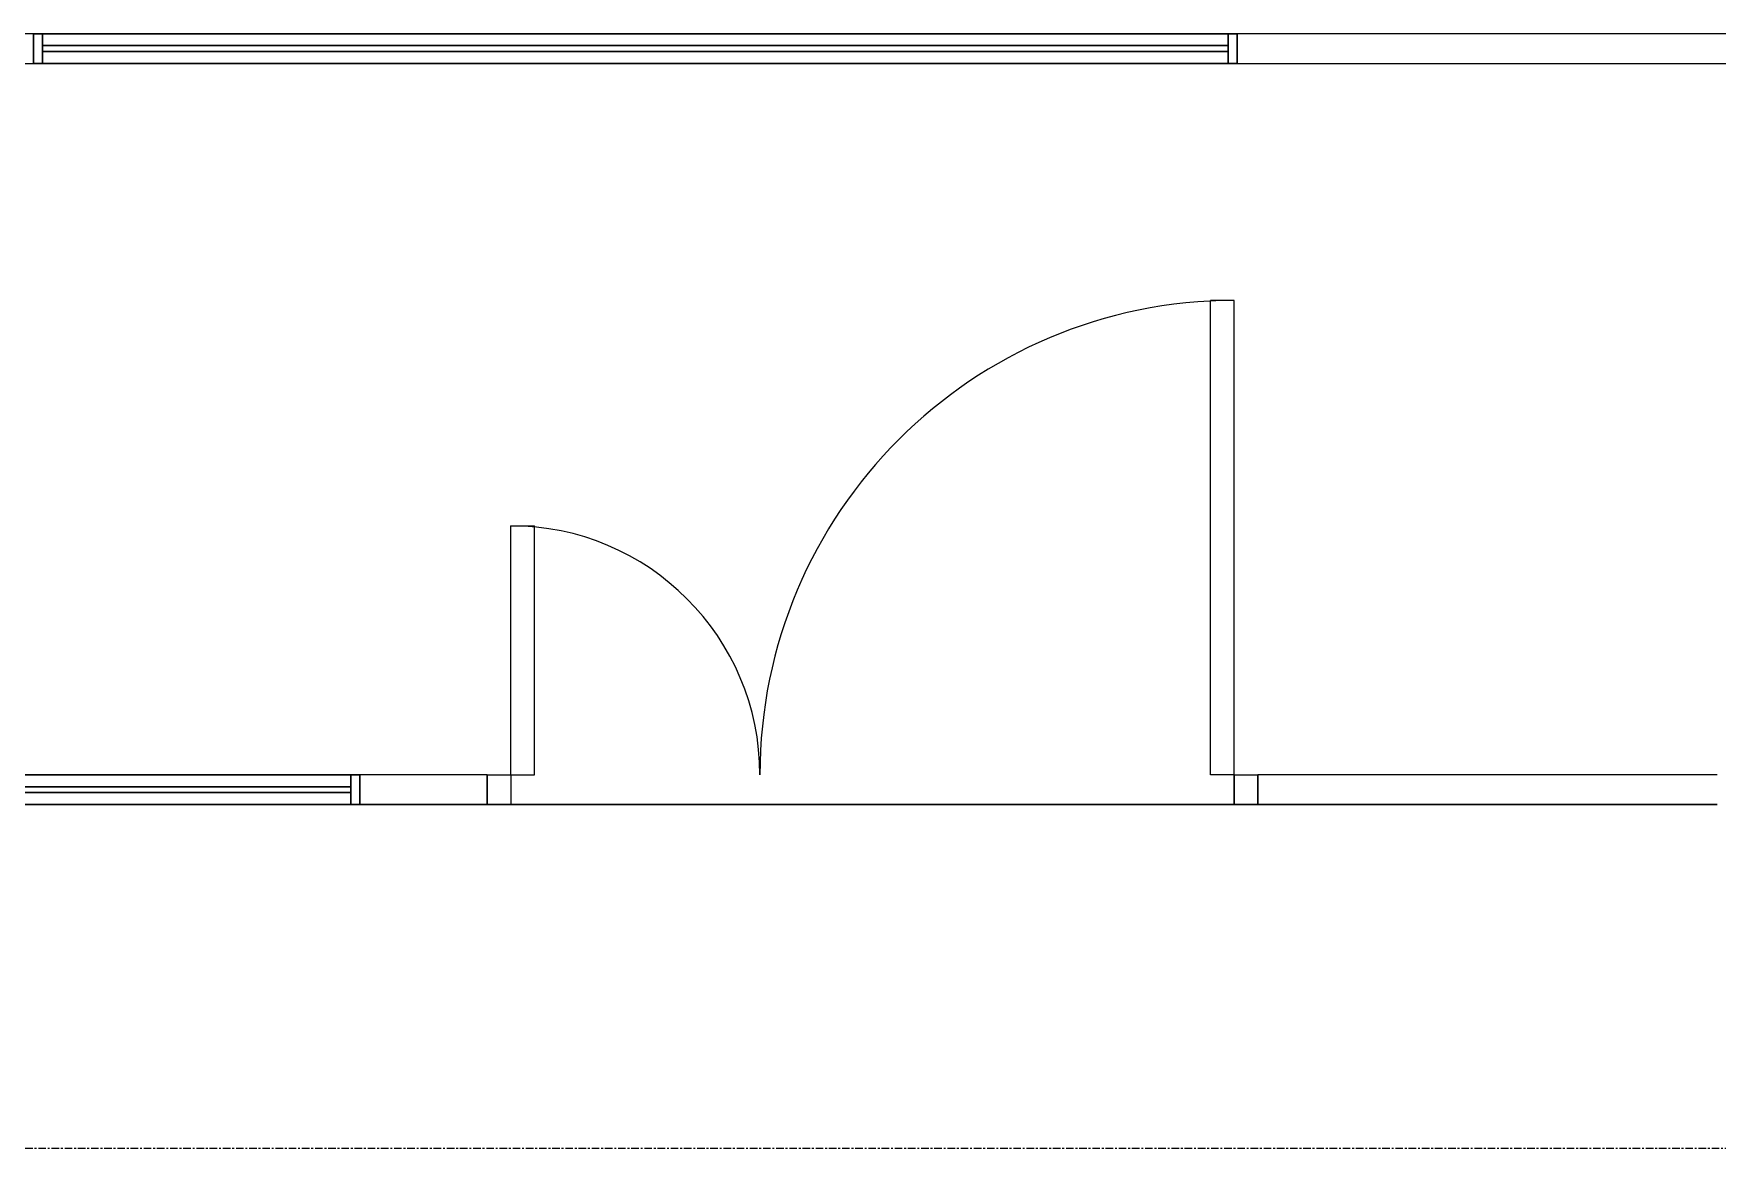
# Model space of a CAD drawing. Header units: millimetres. Extents: x -22227 to 20164, y 15335 to 61747.
# Drawn here: x -3489 to -649, y 44437 to 46317 of the extents above; entities that cross this region are included whole.
import ezdxf

# ---------------------------------------------------------------- set-up
doc = ezdxf.new("R2010")
doc.units = ezdxf.units.MM
doc.linetypes.add('Grid Line', pattern=[22.225, 12.7, -3.175, 3.175, -3.175])
for name, color, linetype, lineweight in [('A-DETL-GENF', 7, 'Continuous', 5), ('A-WALL', 7, 'Continuous', 9), ('S-GRID', 7, 'Continuous', 9)]:
    doc.layers.add(name, color=color, linetype=linetype, lineweight=lineweight)
for name, color, linetype, lineweight, true_color in [('A-DOOR', 5, 'Continuous', 9, 0x0000ff), ('A-FLOR', 7, 'Continuous', 9, 0x007f00), ('A-GLAZ', 7, 'Continuous', 9, 0x00007f)]:
    doc.layers.add(name, color=color, linetype=linetype, lineweight=lineweight, true_color=true_color)

# ---------------------------------------------------------------- blocks, each defined once
blk = doc.blocks.new('Cư_a đôi ca_nh lê_ch - _D2 _1300x2200__TrongNha-1164139-MẶT BẰNG BỐ TRÍ THIẾT BỊ')
at = {"layer": 'A-DETL-GENF', "color": 253, "lineweight": 9, "true_color": 0xaaaaaa}
for p, q in [((-785, -25), (-745, -25)), ((-785, -25), (-785, -825)), ((-745, -25), (-745, -825)), ((435, -25), (395, -25)), ((395, -25), (395, -445)), ((435, -25), (435, -445)), ((435, -445), (395, -445)), ((-785, -825), (-745, -825))]:
    blk.add_line(p, q, dxfattribs=at)
for centre, radius, start, end in [((-785, -25), 800, 270, 360), ((435, -25), 420, 180, 270)]:
    blk.add_arc(centre, radius, start, end, dxfattribs=at)
at = {"layer": 'A-DOOR', "color": 254, "true_color": 0xccccff}
for p, q in [((-825, -25), (-825, 25)), ((-825, 25), (-785, 25)), ((-785, -25), (-785, 25)), ((435, 25), (475, 25)), ((435, -25), (435, 25)), ((475, 25), (475, -25)), ((-785, -25), (-825, -25)), ((475, -25), (435, -25))]:
    blk.add_line(p, q, dxfattribs=at)
at = {"layer": 'A-DOOR', "color": 161, "true_color": 0xaaaaff}
for p, q in [((-825, 25), (-785, 25)), ((-785, 25), (-785, -25)), ((435, -25), (435, 25)), ((435, 25), (475, 25)), ((-785, -25), (-825, -25)), ((475, -25), (435, -25))]:
    blk.add_line(p, q, dxfattribs=at)
at = {"layer": 'A-DOOR', "color": 254, "true_color": 0xe0e0ff}
for p, q in [((-825, -25), (-825, 25)), ((475, -25), (475, 25))]:
    blk.add_line(p, q, dxfattribs=at)
blk = doc.blocks.new('AK_OViewTuongPanel - 2000x1200-V10-MẶT BẰNG BỐ TRÍ THIẾT BỊ')
at = {"layer": 'A-GLAZ', "color": 9, "true_color": 0xaaaad4}
for p, q in [((-1015, 25), (-1015, -25)), ((-1000, 25), (-1015, 25)), ((-1000, -25), (-1000, 25)), ((1000, 25), (-1000, 25)), ((1000, 5), (-1000, 5)), ((-1000, 5), (-1000, -5)), ((1015, 25), (1000, 25)), ((1000, 25), (1000, -25)), ((1000, -5), (1000, 5)), ((1015, -25), (1015, 25)), ((-1015, -25), (-1000, -25)), ((-1000, -5), (1000, -5)), ((-1000, -25), (1000, -25)), ((1000, -25), (1015, -25))]:
    blk.add_line(p, q, dxfattribs=at)
at = {"layer": 'A-GLAZ', "color": 7, "true_color": 0xececf5}
for p, q in [((-1015, -25), (-1015, 25)), ((-1000, -5), (-1000, 5)), ((-1000, 5), (-1000, -5)), ((1000, 5), (1000, -5)), ((1000, -5), (1000, 5)), ((1015, 25), (1015, -25))]:
    blk.add_line(p, q, dxfattribs=at)
at = {"layer": 'A-GLAZ', "color": 254, "true_color": 0xe0e0ef}
for p, q in [((-1015, 25), (-1000, 25)), ((-1000, 25), (-1000, 5)), ((1000, 25), (1015, 25)), ((1000, 5), (1000, 25)), ((-1000, -25), (-1015, -25)), ((-1000, -5), (-1000, -25)), ((1000, -25), (1000, -5)), ((1015, -25), (1000, -25))]:
    blk.add_line(p, q, dxfattribs=at)
at = {"layer": 'A-GLAZ', "color": 254, "true_color": 0xcccce5}
for p, q in [((-1000, 25), (1000, 25)), ((-1000, 5), (1000, 5)), ((1000, -5), (-1000, -5)), ((1000, -25), (-1000, -25))]:
    blk.add_line(p, q, dxfattribs=at)
blk = doc.blocks.new('AK_OViewTuongPanel - 2000x1200-V11-MẶT BẰNG BỐ TRÍ THIẾT BỊ')
at = {"layer": 'A-GLAZ', "color": 9, "true_color": 0xaaaad4}
for p, q in [((-1015, 25), (-1015, -25)), ((-1000, 25), (-1015, 25)), ((-1000, -25), (-1000, 25)), ((1000, 25), (-1000, 25)), ((1000, 5), (-1000, 5)), ((-1000, 5), (-1000, -5)), ((1015, 25), (1000, 25)), ((1000, 25), (1000, -25)), ((1000, -5), (1000, 5)), ((1015, -25), (1015, 25)), ((-1015, -25), (-1000, -25)), ((-1000, -5), (1000, -5)), ((-1000, -25), (1000, -25)), ((1000, -25), (1015, -25))]:
    blk.add_line(p, q, dxfattribs=at)
at = {"layer": 'A-GLAZ', "color": 7, "true_color": 0xececf5}
for p, q in [((-1015, -25), (-1015, 25)), ((-1000, -5), (-1000, 5)), ((-1000, 5), (-1000, -5)), ((1000, 5), (1000, -5)), ((1000, -5), (1000, 5)), ((1015, 25), (1015, -25))]:
    blk.add_line(p, q, dxfattribs=at)
at = {"layer": 'A-GLAZ', "color": 254, "true_color": 0xe0e0ef}
for p, q in [((-1015, 25), (-1000, 25)), ((-1000, 25), (-1000, 5)), ((1000, 25), (1015, 25)), ((1000, 5), (1000, 25)), ((-1000, -25), (-1015, -25)), ((-1000, -5), (-1000, -25)), ((1000, -25), (1000, -5)), ((1015, -25), (1000, -25))]:
    blk.add_line(p, q, dxfattribs=at)
at = {"layer": 'A-GLAZ', "color": 254, "true_color": 0xcccce5}
for p, q in [((-1000, 25), (1000, 25)), ((-1000, 5), (1000, 5)), ((1000, -5), (-1000, -5)), ((1000, -25), (-1000, -25))]:
    blk.add_line(p, q, dxfattribs=at)
blk = doc.blocks.new('AK-SGS-M3-A_rvt-1-MẶT BẰNG BỐ TRÍ THIẾT BỊ')
at = {"layer": 'A-WALL', "color": 253, "true_color": 0xaaaaaa}
for p, q in [((-3488.6, 46316.9), (-4008.6, 46316.9)), ((727.3, 46316.9), (-1458.6, 46316.9)), ((-6113.6, 46266.9), (-3488.6, 46266.9)), ((-1458.6, 46266.9), (902.3, 46266.9)), ((-2723.6, 45066.9), (-2938.6, 45066.9)), ((-2723.6, 45016.9), (-2723.6, 45066.9)), ((-648.6, 45066.9), (-1423.6, 45066.9)), ((-1423.6, 45066.9), (-1423.6, 45016.9)), ((-2938.6, 45016.9), (-2723.6, 45016.9)), ((-1423.6, 45016.9), (-648.6, 45016.9))]:
    blk.add_line(p, q, dxfattribs=at)
at = {"layer": 'A-WALL', "color": 254, "true_color": 0xe0e0e0}
for p, q in [((-3488.6, 46266.9), (-3488.6, 46316.9)), ((-3488.6, 46316.9), (-3473.6, 46316.9)), ((-1473.6, 46316.9), (-3473.6, 46316.9)), ((-1473.6, 46316.9), (-1458.6, 46316.9)), ((-1458.6, 46316.9), (-1458.6, 46266.9)), ((-3473.6, 46266.9), (-3488.6, 46266.9)), ((-3473.6, 46266.9), (-1473.6, 46266.9)), ((-1458.6, 46266.9), (-1473.6, 46266.9)), ((-2953.6, 45066.9), (-4953.6, 45066.9)), ((-2953.6, 45066.9), (-2938.6, 45066.9)), ((-2938.6, 45066.9), (-2938.6, 45016.9)), ((-2723.6, 45066.9), (-2723.6, 45016.9)), ((-1423.6, 45016.9), (-1423.6, 45066.9)), ((-4953.6, 45016.9), (-2953.6, 45016.9)), ((-2938.6, 45016.9), (-2953.6, 45016.9))]:
    blk.add_line(p, q, dxfattribs=at)
at = {"layer": 'A-WALL', "color": 7, "true_color": 0xececec}
for p, q in [((-3488.6, 46266.9), (-3488.6, 46316.9)), ((-3473.6, 46316.9), (-3488.6, 46316.9)), ((-1458.6, 46316.9), (-1473.6, 46316.9)), ((-1458.6, 46316.9), (-1458.6, 46266.9)), ((-3488.6, 46266.9), (-3473.6, 46266.9)), ((-1473.6, 46266.9), (-1458.6, 46266.9)), ((-2938.6, 45066.9), (-2953.6, 45066.9)), ((-2938.6, 45066.9), (-2938.6, 45016.9)), ((-2953.6, 45016.9), (-2938.6, 45016.9))]:
    blk.add_line(p, q, dxfattribs=at)
at = {"layer": 'A-WALL', "color": 254, "true_color": 0xcccccc}
for p, q in [((-3473.6, 46316.9), (-1473.6, 46316.9)), ((727.3, 46316.9), (-1458.6, 46316.9)), ((-1473.6, 46266.9), (-3473.6, 46266.9)), ((-1458.6, 46266.9), (902.3, 46266.9)), ((-4953.6, 45066.9), (-2953.6, 45066.9)), ((-2723.6, 45066.9), (-2938.6, 45066.9)), ((-648.6, 45066.9), (-1423.6, 45066.9)), ((-2953.6, 45016.9), (-4953.6, 45016.9)), ((-2938.6, 45016.9), (-2723.6, 45016.9)), ((-1423.6, 45016.9), (-648.6, 45016.9))]:
    blk.add_line(p, q, dxfattribs=at)
at = {"layer": 'A-DOOR', "color": 9, "lineweight": 9, "true_color": 0xaaaad4, "rotation": 180}
blk.add_blockref('Cư_a đôi ca_nh lê_ch - _D2 _1300x2200__TrongNha-1164139-MẶT BẰNG BỐ TRÍ THIẾT BỊ', (-2248.6, 45041.9), dxfattribs=at)
at = {"layer": 'A-GLAZ', "color": 9, "lineweight": 9, "true_color": 0xaaaad4, "rotation": 180}
for name, p in [('AK_OViewTuongPanel - 2000x1200-V10-MẶT BẰNG BỐ TRÍ THIẾT BỊ', (-2473.6, 46291.9)), ('AK_OViewTuongPanel - 2000x1200-V11-MẶT BẰNG BỐ TRÍ THIẾT BỊ', (-3953.6, 45041.9))]:
    blk.add_blockref(name, p, dxfattribs=at)
blk = doc.blocks.new('AK-SGS-M3-Hrvt_rvt-1-MẶT BẰNG BỐ TRÍ THIẾT BỊ')
at = {"layer": 'A-FLOR', "color": 7, "true_color": 0xecf5ec}
for q in [(-4953.6, 45016.9), (-2938.6, 45016.9)]:
    blk.add_line((-2953.6, 45016.9), q, dxfattribs=at)
at = {"layer": 'A-FLOR', "color": 254, "true_color": 0xe0efe0}
for p, q in [((-4953.6, 45016.9), (-2953.6, 45016.9)), ((-2683.6, 45016.9), (-2938.6, 45016.9)), ((-648.6, 45016.9), (-1463.6, 45016.9))]:
    blk.add_line(p, q, dxfattribs=at)
at = {"layer": 'A-FLOR', "color": 7, "true_color": 0xf3f9f3}
blk.add_line((-2938.6, 45016.9), (-2953.6, 45016.9), dxfattribs=at)
at = {"layer": 'A-FLOR', "color": 254, "true_color": 0xcce5cc}
for p, q in [((-2938.6, 45016.9), (-2683.6, 45016.9)), ((-1463.6, 45016.9), (-2683.6, 45016.9)), ((-1463.6, 45016.9), (-648.6, 45016.9))]:
    blk.add_line(p, q, dxfattribs=at)
at = {"layer": 'A-FLOR', "color": 9, "true_color": 0xaad4aa}
blk.add_line((-2683.6, 45016.9), (-1463.6, 45016.9), dxfattribs=at)

msp = doc.modelspace()

# ---------------------------------------------------------------- linework, layer by layer
at = {"layer": 'S-GRID', "linetype": 'Grid Line'}
msp.add_line((14912.1, 44436.9), (-21036.6, 44436.9), dxfattribs=at)

# ---------------------------------------------------------------- block references
at = {"lineweight": 5}
for name in ['AK-SGS-M3-Hrvt_rvt-1-MẶT BẰNG BỐ TRÍ THIẾT BỊ', 'AK-SGS-M3-A_rvt-1-MẶT BẰNG BỐ TRÍ THIẾT BỊ']:
    msp.add_blockref(name, (0, 0), dxfattribs=at)

doc.saveas('drawing.dxf')
